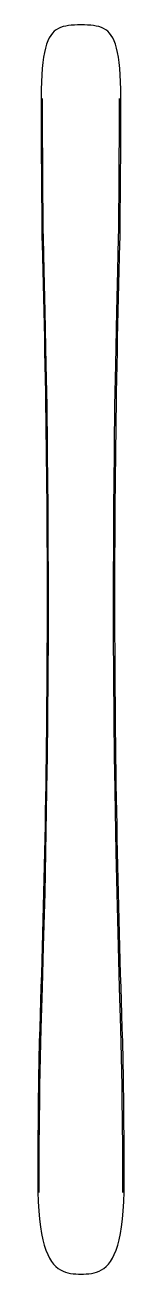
# Model space of a CAD drawing. Header units: metres. Extents: x -62 to 62, y 0 to 1800.
import ezdxf

# ---------------------------------------------------------------- set-up
doc = ezdxf.new("R2010")
doc.units = ezdxf.units.M

msp = doc.modelspace()

# ---------------------------------------------------------------- linework, layer by layer
msp.add_lwpolyline([(0, 0), (3.8, 0), (7.5, 0.2), (11.3, 0.4), (15, 0.9), (18.8, 1.6), (22.4, 2.7), (26, 4), (29.5, 5.9), (33, 8.1), (36.3, 10.9), (39.5, 14.3), (42.5, 18.2), (45.4, 22.9), (48.1, 28.3), (50.6, 34.5), (53, 41.5), (55.1, 49.4), (57, 58.2), (58.6, 68.1), (60, 78.9), (61, 90.9), (61.8, 104.1), (62.3, 118.4), (62.5, 134), (62.5, 142), (62.4, 153), (62.4, 166.4), (62.3, 181.7), (62.2, 198.5), (62, 216.3), (61.8, 234.5), (61.7, 252.7), (61.5, 270.5), (61.3, 287.3), (61.1, 302.6), (60.9, 316), (60.6, 327), (60.4, 335), (59.7, 354.5), (59.1, 374), (58.4, 393.5), (57.8, 413), (57.2, 432.5), (56.6, 451.9), (56.1, 471.4), (55.5, 490.9), (55, 510.4), (54.5, 529.9), (54, 549.4), (53.6, 568.9), (53.2, 588.4), (52.8, 607.9), (52.4, 627.4), (52, 646.9), (51.7, 666.4), (51.3, 685.8), (51, 705.3), (50.7, 724.8), (50.5, 744.3), (50.2, 763.8), (50, 783.3), (49.8, 802.8), (49.7, 822.3), (49.5, 841.8), (49.4, 861.3), (49.2, 880.8), (49.2, 900.3), (49.1, 919.7), (49, 939.2), (49, 958.7), (49, 978.2), (49, 997.7), (49, 1017.2), (49.1, 1036.7), (49.2, 1056.2), (49.3, 1075.7), (49.4, 1095.2), (49.5, 1114.7), (49.7, 1134.2), (49.9, 1153.6), (50.1, 1173.1), (50.3, 1192.6), (50.6, 1212.1), (50.8, 1231.6), (51.1, 1251.1), (51.4, 1270.6), (51.7, 1290.1), (52.1, 1309.6), (52.5, 1329.1), (52.9, 1348.6), (53.3, 1368.1), (53.7, 1387.5), (54.2, 1407), (54.7, 1426.5), (55.2, 1446), (55.7, 1465.5), (56.2, 1485), (56.4, 1493.2), (56.6, 1504.5), (56.7, 1518.5), (56.8, 1534.5), (57, 1552.1), (57.1, 1570.8), (57.2, 1590), (57.3, 1609.2), (57.3, 1627.9), (57.4, 1645.5), (57.4, 1661.5), (57.5, 1675.5), (57.5, 1686.8), (57.5, 1695), (57.4, 1707), (57.1, 1718.1), (56.7, 1728.2), (56, 1737.5), (55.2, 1745.9), (54.1, 1753.6), (52.9, 1760.5), (51.5, 1766.7), (49.9, 1772.2), (48, 1777), (46, 1781.3), (43.8, 1785), (41.3, 1788.2), (38.6, 1790.9), (35.8, 1793.1), (32.7, 1795), (29.4, 1796.5), (25.9, 1797.7), (22.1, 1798.5), (18.1, 1799.2), (14, 1799.6), (9.5, 1799.8), (4.9, 1800), (0, 1800), (-4.9, 1800), (-9.5, 1799.8), (-14, 1799.6), (-18.1, 1799.2), (-22.1, 1798.5), (-25.9, 1797.7), (-29.4, 1796.5), (-32.7, 1795), (-35.8, 1793.1), (-38.6, 1790.9), (-41.3, 1788.2), (-43.8, 1785), (-46, 1781.3), (-48, 1777), (-49.9, 1772.2), (-51.5, 1766.7), (-52.9, 1760.5), (-54.1, 1753.6), (-55.2, 1745.9), (-56, 1737.5), (-56.7, 1728.2), (-57.1, 1718.1), (-57.4, 1707), (-57.5, 1695), (-57.5, 1686.8), (-57.5, 1675.5), (-57.4, 1661.5), (-57.4, 1645.5), (-57.3, 1627.9), (-57.3, 1609.2), (-57.2, 1590), (-57.1, 1570.8), (-57, 1552.1), (-56.8, 1534.5), (-56.7, 1518.5), (-56.6, 1504.5), (-56.4, 1493.2), (-56.2, 1485), (-55.7, 1465.5), (-55.2, 1446), (-54.7, 1426.5), (-54.2, 1407), (-53.7, 1387.5), (-53.3, 1368.1), (-52.9, 1348.6), (-52.5, 1329.1), (-52.1, 1309.6), (-51.7, 1290.1), (-51.4, 1270.6), (-51.1, 1251.1), (-50.8, 1231.6), (-50.6, 1212.1), (-50.3, 1192.6), (-50.1, 1173.1), (-49.9, 1153.6), (-49.7, 1134.2), (-49.5, 1114.7), (-49.4, 1095.2), (-49.3, 1075.7), (-49.2, 1056.2), (-49.1, 1036.7), (-49, 1017.2), (-49, 997.7), (-49, 978.2), (-49, 958.7), (-49, 939.2), (-49.1, 919.7), (-49.2, 900.3), (-49.2, 880.8), (-49.4, 861.3), (-49.5, 841.8), (-49.7, 822.3), (-49.8, 802.8), (-50, 783.3), (-50.2, 763.8), (-50.5, 744.3), (-50.7, 724.8), (-51, 705.3), (-51.3, 685.8), (-51.7, 666.4), (-52, 646.9), (-52.4, 627.4), (-52.8, 607.9), (-53.2, 588.4), (-53.6, 568.9), (-54, 549.4), (-54.5, 529.9), (-55, 510.4), (-55.5, 490.9), (-56.1, 471.4), (-56.6, 451.9), (-57.2, 432.5), (-57.8, 413), (-58.4, 393.5), (-59.1, 374), (-59.7, 354.5), (-60.4, 335), (-60.6, 327), (-60.9, 316), (-61.1, 302.6), (-61.3, 287.3), (-61.5, 270.5), (-61.7, 252.7), (-61.8, 234.5), (-62, 216.3), (-62.2, 198.5), (-62.3, 181.7), (-62.4, 166.4), (-62.4, 153), (-62.5, 142), (-62.5, 134), (-62.3, 118.4), (-61.8, 104.1), (-61, 90.9), (-60, 78.9), (-58.6, 68.1), (-57, 58.2), (-55.1, 49.4), (-53, 41.5), (-50.6, 34.5), (-48.1, 28.3), (-45.4, 22.9), (-42.5, 18.2), (-39.5, 14.3), (-36.3, 10.9), (-33, 8.1), (-29.5, 5.9), (-26, 4), (-22.4, 2.7), (-18.8, 1.6), (-15, 0.9), (-11.3, 0.4), (-7.5, 0.2), (-3.8, 0), (0, 0), (0, 0)], close=True)
for points in [[(-60.3, 117.7), (-60.5, 141.3), (-60.4, 153.1), (-60.3, 182.7), (-59.7, 253.5), (-59.5, 271.2), (-57.7, 353.9), (-55.8, 412.9), (-54.1, 472), (-52, 548.7), (-50.8, 607.7), (-49.7, 666.8), (-48.7, 725.8), (-48.5, 743.5), (-47.8, 802.6), (-47.4, 861.6), (-47.1, 920.7), (-47, 938.4), (-47, 997.4), (-47.2, 1056.5), (-47.5, 1115.5), (-47.7, 1133.2), (-48.3, 1192.3), (-49.1, 1251.3), (-50.1, 1310.3), (-51.7, 1387.1), (-53.2, 1446.1), (-54.4, 1493.4), (-54.6, 1505.2), (-54.8, 1534.7), (-55, 1552.4), (-55.1, 1570.1), (-55.5, 1676.4), (-55.5, 1694.1)], [(60.3, 117.7), (60.5, 141.3), (60.4, 153.1), (60.3, 182.7), (59.7, 253.5), (59.5, 271.2), (57.7, 353.9), (55.8, 412.9), (54.1, 472), (52, 548.7), (50.8, 607.7), (49.7, 666.8), (48.7, 725.8), (48.5, 743.5), (47.8, 802.6), (47.4, 861.6), (47.1, 920.7), (47, 938.4), (47, 997.4), (47.2, 1056.5), (47.5, 1115.5), (47.7, 1133.2), (48.3, 1192.3), (49.1, 1251.3), (50.1, 1310.3), (51.7, 1387.1), (53.2, 1446.1), (54.4, 1493.4), (54.6, 1505.2), (54.8, 1534.7), (55, 1552.4), (55.1, 1570.1), (55.5, 1676.4), (55.5, 1694.1)]]:
    msp.add_lwpolyline(points)

doc.saveas('drawing.dxf')
